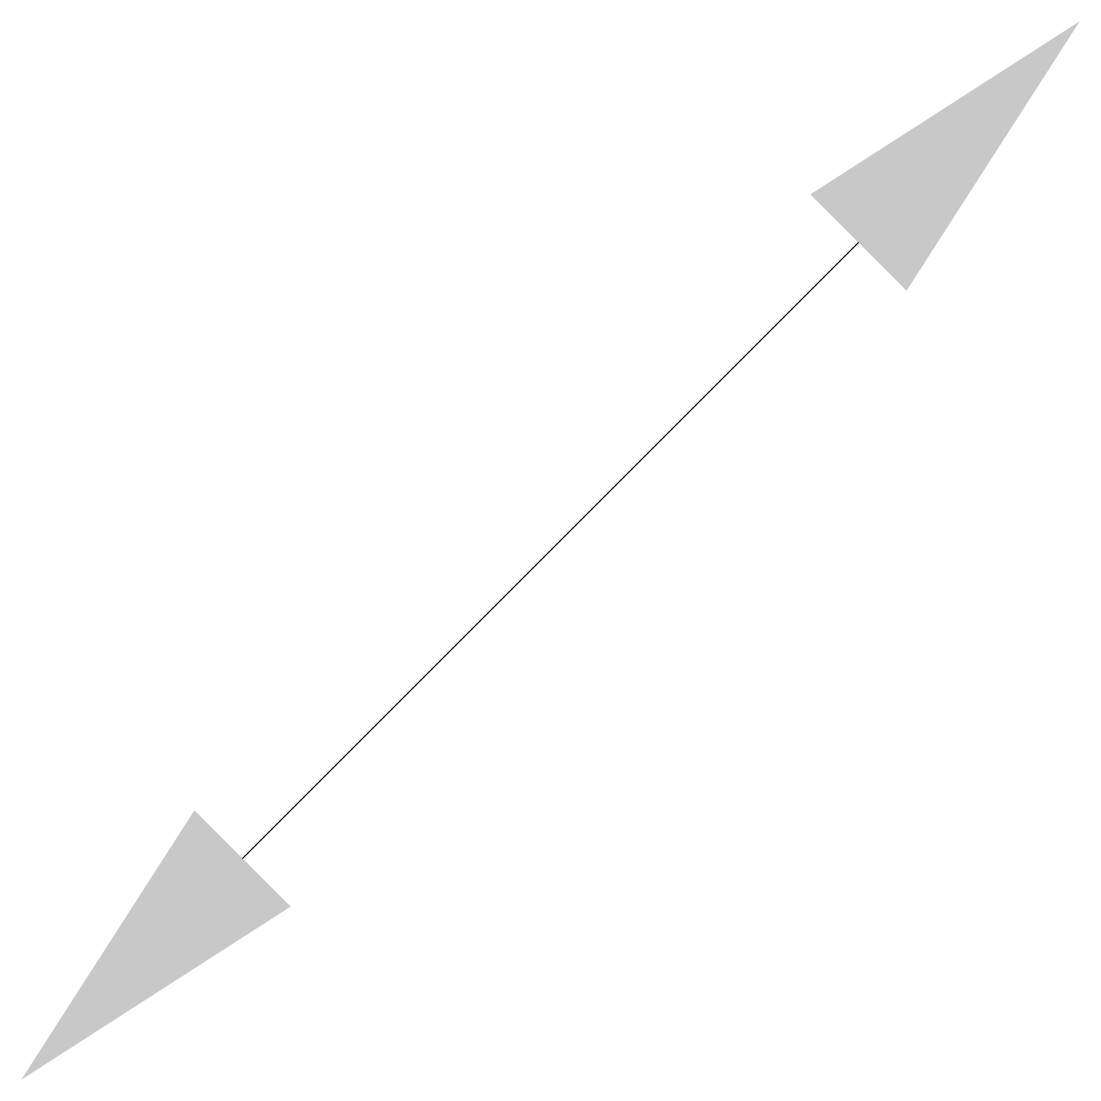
# Model space of a CAD drawing. Header units: millimetres. Extents: x -4.86 to 4.86, y -4.86 to 4.86.
import ezdxf

# ---------------------------------------------------------------- set-up
doc = ezdxf.new("R2010")
doc.units = ezdxf.units.MM
doc.layers.add('SYMB_FIL', color=3, linetype='Continuous')

msp = doc.modelspace()

# ---------------------------------------------------------------- linework, layer by layer
at = {"layer": 'SYMB_FIL'}
msp.add_line((-2.8284, -2.8284), (2.8284, 2.8284), dxfattribs=at)
for points in [[(3.2704, 2.3865), (2.3865, 3.2704), (4.8614, 4.8614)], [(-3.2704, -2.3865), (-2.3865, -3.2704), (-4.8614, -4.8614)]]:
    msp.add_solid(points, dxfattribs=at)

doc.saveas('drawing.dxf')
